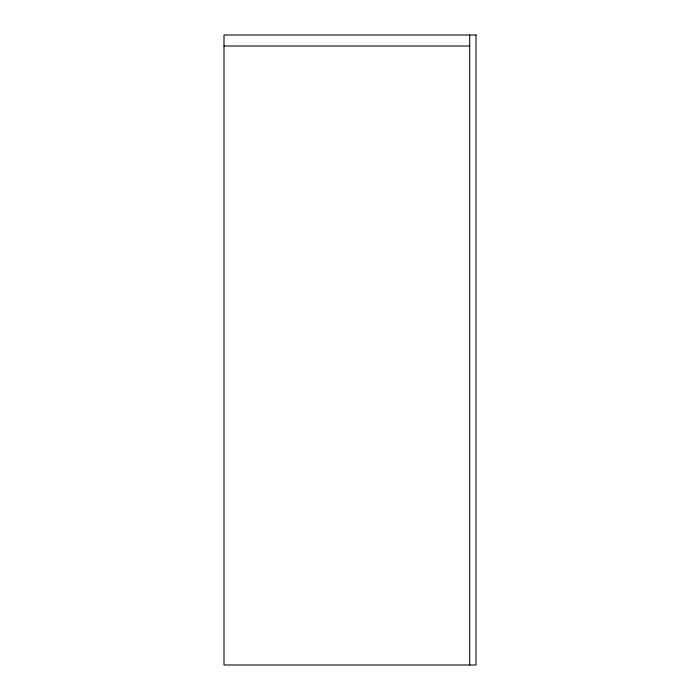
<?xml version="1.0" encoding="UTF-8"?>
<svg xmlns="http://www.w3.org/2000/svg" width="700" height="700" viewBox="0 0 700 700"><rect width="100%" height="100%" fill="white"/><g stroke="black" fill="none" stroke-linecap="round" stroke-linejoin="round"><path stroke-width="1.05" d="M224 46.025L469.7 46.025M469.7 35L469.7 665M476 35L224 35L224 665L476 665L476 35"/></g></svg>
